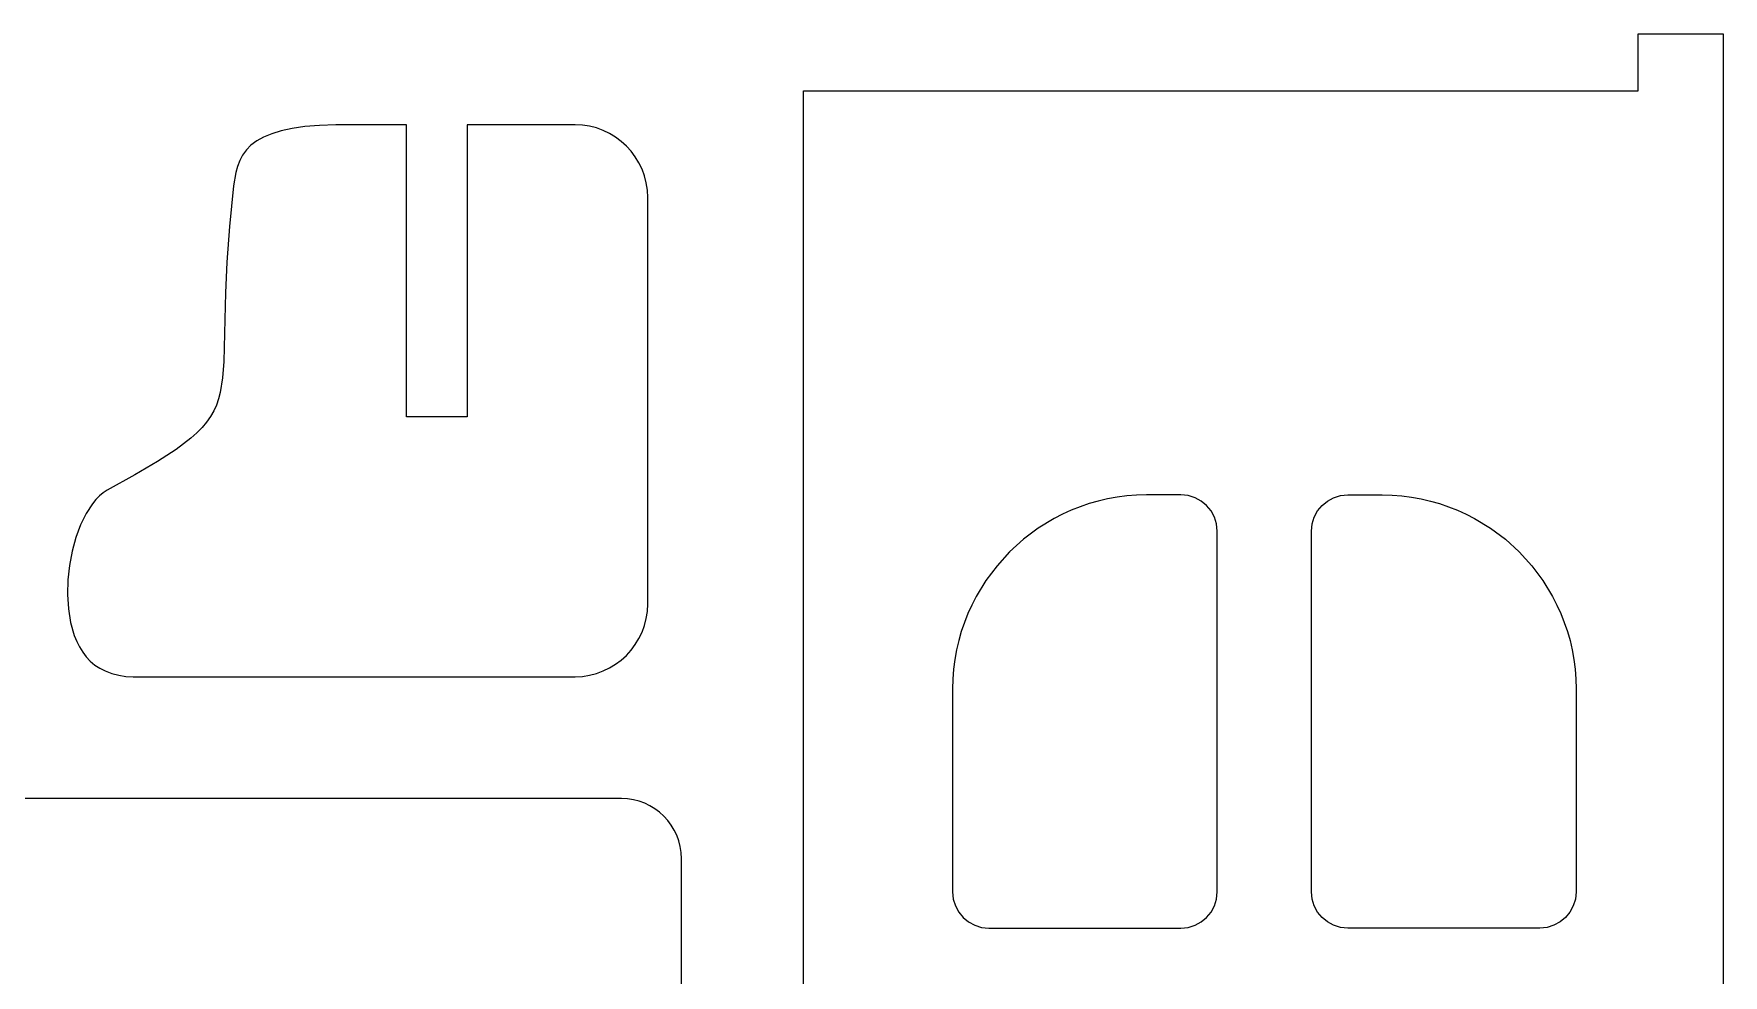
# Model space of a CAD drawing. Header units: millimetres. Extents: x -580 to 580, y -723 to 723.
# Drawn here: x -394.6 to -317.5, y 542.6 to 585.5 of the extents above; entities that cross this region are included whole.
import ezdxf

# ---------------------------------------------------------------- set-up
doc = ezdxf.new("R2010")
doc.units = ezdxf.units.MM
doc.header["$MEASUREMENT"] = 0
doc.layers.add('Camada 1', color=7, linetype='Continuous')

msp = doc.modelspace()

# ---------------------------------------------------------------- linework, layer by layer
at = {"layer": 'Camada 1', "color": 250, "lineweight": 9}
for points, knots in [([(-359.4867, 582.9137), (-359.4867, 582.9137), (-359.4867, 458.0425), (-359.4867, 458.0425), (-359.4867, 458.0425), (-359.4867, 458.0425), (-321.4095, 458.0425), (-321.4095, 458.0425), (-321.4095, 458.0425), (-321.4095, 458.0425), (-321.4095, 452.7734), (-321.4095, 452.7734), (-321.4095, 452.7734), (-321.4095, 452.7734), (-317.538, 452.7734), (-317.538, 452.7734), (-317.538, 452.7734), (-317.538, 452.7734), (-317.538, 585.5103), (-317.538, 585.5103), (-317.538, 585.5103), (-317.538, 585.5103), (-321.4095, 585.5103), (-321.4095, 585.5103), (-321.4095, 585.5103), (-321.4095, 585.5103), (-321.4095, 582.9137), (-321.4095, 582.9137), (-321.4095, 582.9137), (-321.4095, 582.9137), (-359.4867, 582.9137), (-359.4867, 582.9137), (-359.4867, 582.9137), (-359.4867, 582.9137), (-359.4867, 582.9137), (-359.4867, 582.9137)], [0, 0, 0, 0, 0.1, 0.1, 0.1, 0.1, 0.2, 0.2, 0.2, 0.2, 0.3, 0.3, 0.3, 0.3, 0.4, 0.4, 0.4, 0.4, 0.5, 0.5, 0.5, 0.5, 0.6, 0.6, 0.6, 0.6, 0.7, 0.7, 0.7, 0.7, 0.8, 0.8, 0.8, 0.8, 1, 1, 1, 1]), ([(-369.8997, 556.1965), (-369.8997, 556.1965), (-390.042, 556.1965), (-390.042, 556.1965), (-390.042, 556.1965), (-390.042, 556.1965), (-390.38, 556.214), (-390.38, 556.214), (-390.38, 556.214), (-390.38, 556.214), (-390.7085, 556.265), (-390.7085, 556.265), (-390.7085, 556.265), (-390.7085, 556.265), (-391.0259, 556.3472), (-391.0259, 556.3472), (-391.0259, 556.3472), (-391.0259, 556.3472), (-391.3307, 556.4586), (-391.3307, 556.4586), (-391.3307, 556.4586), (-391.3307, 556.4586), (-391.575, 556.5799), (-391.575, 556.5799), (-391.575, 556.5799), (-391.575, 556.5799), (-391.7987, 556.728), (-391.7987, 556.728), (-391.7987, 556.728), (-391.7987, 556.728), (-392.0024, 556.9011), (-392.0024, 556.9011), (-392.0024, 556.9011), (-392.0024, 556.9011), (-392.1863, 557.0974), (-392.1863, 557.0974), (-392.1863, 557.0974), (-392.1863, 557.0974), (-392.3511, 557.3153), (-392.3511, 557.3153), (-392.3511, 557.3153), (-392.3511, 557.3153), (-392.497, 557.5526), (-392.497, 557.5526), (-392.497, 557.5526), (-392.497, 557.5526), (-392.6247, 557.8079), (-392.6247, 557.8079), (-392.6247, 557.8079), (-392.6247, 557.8079), (-392.7345, 558.079), (-392.7345, 558.079), (-392.7345, 558.079), (-392.7345, 558.079), (-392.9027, 558.6623), (-392.9027, 558.6623), (-392.9027, 558.6623), (-392.9027, 558.6623), (-393.0051, 559.2879), (-393.0051, 559.2879), (-393.0051, 559.2879), (-393.0051, 559.2879), (-393.0455, 559.9413), (-393.0455, 559.9413), (-393.0455, 559.9413), (-393.0455, 559.9413), (-393.0278, 560.6083), (-393.0278, 560.6083), (-393.0278, 560.6083), (-393.0278, 560.6083), (-392.9557, 561.2744), (-392.9557, 561.2744), (-392.9557, 561.2744), (-392.9557, 561.2744), (-392.8327, 561.925), (-392.8327, 561.925), (-392.8327, 561.925), (-392.8327, 561.925), (-392.6627, 562.5458), (-392.6627, 562.5458), (-392.6627, 562.5458), (-392.6627, 562.5458), (-392.4495, 563.1223), (-392.4495, 563.1223), (-392.4495, 563.1223), (-392.4495, 563.1223), (-392.1967, 563.6401), (-392.1967, 563.6401), (-392.1967, 563.6401), (-392.1967, 563.6401), (-391.9081, 564.0847), (-391.9081, 564.0847), (-391.9081, 564.0847), (-391.9081, 564.0847), (-391.7515, 564.2751), (-391.7515, 564.2751), (-391.7515, 564.2751), (-391.7515, 564.2751), (-391.5874, 564.4417), (-391.5874, 564.4417), (-391.5874, 564.4417), (-391.5874, 564.4417), (-391.4161, 564.5829), (-391.4161, 564.5829), (-391.4161, 564.5829), (-391.4161, 564.5829), (-391.2383, 564.6966), (-391.2383, 564.6966), (-391.2383, 564.6966), (-391.2383, 564.6966), (-389.9792, 565.4002), (-389.9792, 565.4002), (-389.9792, 565.4002), (-389.9792, 565.4002), (-388.9371, 566.0146), (-388.9371, 566.0146), (-388.9371, 566.0146), (-388.9371, 566.0146), (-388.091, 566.5637), (-388.091, 566.5637), (-388.091, 566.5637), (-388.091, 566.5637), (-387.4202, 567.0711), (-387.4202, 567.0711), (-387.4202, 567.0711), (-387.4202, 567.0711), (-387.1441, 567.3168), (-387.1441, 567.3168), (-387.1441, 567.3168), (-387.1441, 567.3168), (-386.9039, 567.5609), (-386.9039, 567.5609), (-386.9039, 567.5609), (-386.9039, 567.5609), (-386.6972, 567.8065), (-386.6972, 567.8065), (-386.6972, 567.8065), (-386.6972, 567.8065), (-386.5213, 568.0567), (-386.5213, 568.0567), (-386.5213, 568.0567), (-386.5213, 568.0567), (-386.3737, 568.3143), (-386.3737, 568.3143), (-386.3737, 568.3143), (-386.3737, 568.3143), (-386.2515, 568.5823), (-386.2515, 568.5823), (-386.2515, 568.5823), (-386.2515, 568.5823), (-386.1525, 568.8637), (-386.1525, 568.8637), (-386.1525, 568.8637), (-386.1525, 568.8637), (-386.0739, 569.1616), (-386.0739, 569.1616), (-386.0739, 569.1616), (-386.0739, 569.1616), (-385.9675, 569.8181), (-385.9675, 569.8181), (-385.9675, 569.8181), (-385.9675, 569.8181), (-385.9116, 570.5761), (-385.9116, 570.5761), (-385.9116, 570.5761), (-385.9116, 570.5761), (-385.8678, 572.4908), (-385.8678, 572.4908), (-385.8678, 572.4908), (-385.8678, 572.4908), (-385.8384, 573.6952), (-385.8384, 573.6952), (-385.8384, 573.6952), (-385.8384, 573.6952), (-385.7762, 575.0958), (-385.7762, 575.0958), (-385.7762, 575.0958), (-385.7762, 575.0958), (-385.6604, 576.7169), (-385.6604, 576.7169), (-385.6604, 576.7169), (-385.6604, 576.7169), (-385.4703, 578.582), (-385.4703, 578.582), (-385.4703, 578.582), (-385.4703, 578.582), (-385.3713, 579.1831), (-385.3713, 579.1831), (-385.3713, 579.1831), (-385.3713, 579.1831), (-385.2944, 579.464), (-385.2944, 579.464), (-385.2944, 579.464), (-385.2944, 579.464), (-385.1918, 579.7303), (-385.1918, 579.7303), (-385.1918, 579.7303), (-385.1918, 579.7303), (-385.058, 579.9807), (-385.058, 579.9807), (-385.058, 579.9807), (-385.058, 579.9807), (-384.8878, 580.2143), (-384.8878, 580.2143), (-384.8878, 580.2143), (-384.8878, 580.2143), (-384.6754, 580.4298), (-384.6754, 580.4298), (-384.6754, 580.4298), (-384.6754, 580.4298), (-384.4156, 580.6262), (-384.4156, 580.6262), (-384.4156, 580.6262), (-384.4156, 580.6262), (-384.1029, 580.802), (-384.1029, 580.802), (-384.1029, 580.802), (-384.1029, 580.802), (-383.7316, 580.9563), (-383.7316, 580.9563), (-383.7316, 580.9563), (-383.7316, 580.9563), (-383.2965, 581.088), (-383.2965, 581.088), (-383.2965, 581.088), (-383.2965, 581.088), (-382.792, 581.1958), (-382.792, 581.1958), (-382.792, 581.1958), (-382.792, 581.1958), (-382.2127, 581.2787), (-382.2127, 581.2787), (-382.2127, 581.2787), (-382.2127, 581.2787), (-381.5531, 581.3354), (-381.5531, 581.3354), (-381.5531, 581.3354), (-381.5531, 581.3354), (-380.8078, 581.3647), (-380.8078, 581.3647), (-380.8078, 581.3647), (-380.8078, 581.3647), (-379.9711, 581.3656), (-379.9711, 581.3656), (-379.9711, 581.3656), (-379.9711, 581.3656), (-377.5808, 581.3557), (-377.5808, 581.3557), (-377.5808, 581.3557), (-377.5808, 581.3557), (-377.5808, 568.0516), (-377.5808, 568.0516), (-377.5808, 568.0516), (-377.5808, 568.0516), (-374.8154, 568.0516), (-374.8154, 568.0516), (-374.8154, 568.0516), (-374.8154, 568.0516), (-374.8154, 581.3656), (-374.8154, 581.3656), (-374.8154, 581.3656), (-374.8154, 581.3656), (-369.8997, 581.3656), (-369.8997, 581.3656), (-369.8997, 581.3656), (-369.8997, 581.3656), (-369.5615, 581.3484), (-369.5615, 581.3484), (-369.5615, 581.3484), (-369.5615, 581.3484), (-369.2327, 581.2979), (-369.2327, 581.2979), (-369.2327, 581.2979), (-369.2327, 581.2979), (-368.9153, 581.2158), (-368.9153, 581.2158), (-368.9153, 581.2158), (-368.9153, 581.2158), (-368.6111, 581.104), (-368.6111, 581.104), (-368.6111, 581.104), (-368.6111, 581.104), (-368.3209, 580.964), (-368.3209, 580.964), (-368.3209, 580.964), (-368.3209, 580.964), (-368.0471, 580.7972), (-368.0471, 580.7972), (-368.0471, 580.7972), (-368.0471, 580.7972), (-367.7915, 580.6056), (-367.7915, 580.6056), (-367.7915, 580.6056), (-367.7915, 580.6056), (-367.5558, 580.3911), (-367.5558, 580.3911), (-367.5558, 580.3911), (-367.5558, 580.3911), (-367.3414, 580.1553), (-367.3414, 580.1553), (-367.3414, 580.1553), (-367.3414, 580.1553), (-367.1501, 579.8996), (-367.1501, 579.8996), (-367.1501, 579.8996), (-367.1501, 579.8996), (-366.9835, 579.6258), (-366.9835, 579.6258), (-366.9835, 579.6258), (-366.9835, 579.6258), (-366.8435, 579.3358), (-366.8435, 579.3358), (-366.8435, 579.3358), (-366.8435, 579.3358), (-366.7316, 579.0314), (-366.7316, 579.0314), (-366.7316, 579.0314), (-366.7316, 579.0314), (-366.6493, 578.7139), (-366.6493, 578.7139), (-366.6493, 578.7139), (-366.6493, 578.7139), (-366.5986, 578.3853), (-366.5986, 578.3853), (-366.5986, 578.3853), (-366.5986, 578.3853), (-366.5813, 578.0472), (-366.5813, 578.0472), (-366.5813, 578.0472), (-366.5813, 578.0472), (-366.5813, 559.5149), (-366.5813, 559.5149), (-366.5813, 559.5149), (-366.5813, 559.5149), (-366.5985, 559.1769), (-366.5985, 559.1769), (-366.5985, 559.1769), (-366.5985, 559.1769), (-366.6491, 558.8482), (-366.6491, 558.8482), (-366.6491, 558.8482), (-366.6491, 558.8482), (-366.7311, 558.5307), (-366.7311, 558.5307), (-366.7311, 558.5307), (-366.7311, 558.5307), (-366.8429, 558.2263), (-366.8429, 558.2263), (-366.8429, 558.2263), (-366.8429, 558.2263), (-366.9829, 557.9365), (-366.9829, 557.9365), (-366.9829, 557.9365), (-366.9829, 557.9365), (-367.1496, 557.663), (-367.1496, 557.663), (-367.1496, 557.663), (-367.1496, 557.663), (-367.3411, 557.4075), (-367.3411, 557.4075), (-367.3411, 557.4075), (-367.3411, 557.4075), (-367.5558, 557.1715), (-367.5558, 557.1715), (-367.5558, 557.1715), (-367.5558, 557.1715), (-367.7919, 556.9569), (-367.7919, 556.9569), (-367.7919, 556.9569), (-367.7919, 556.9569), (-368.0478, 556.7653), (-368.0478, 556.7653), (-368.0478, 556.7653), (-368.0478, 556.7653), (-368.3215, 556.5987), (-368.3215, 556.5987), (-368.3215, 556.5987), (-368.3215, 556.5987), (-368.6111, 556.4586), (-368.6111, 556.4586), (-368.6111, 556.4586), (-368.6111, 556.4586), (-368.9155, 556.3467), (-368.9155, 556.3467), (-368.9155, 556.3467), (-368.9155, 556.3467), (-369.233, 556.2645), (-369.233, 556.2645), (-369.233, 556.2645), (-369.233, 556.2645), (-369.5616, 556.2138), (-369.5616, 556.2138), (-369.5616, 556.2138), (-369.5616, 556.2138), (-369.8997, 556.1965), (-369.8997, 556.1965), (-369.8997, 556.1965), (-369.8997, 556.1965), (-369.8997, 556.1965), (-369.8997, 556.1965)], [0, 0, 0, 0, 0.009901, 0.009901, 0.009901, 0.009901, 0.019802, 0.019802, 0.019802, 0.019802, 0.029703, 0.029703, 0.029703, 0.029703, 0.039604, 0.039604, 0.039604, 0.039604, 0.049505, 0.049505, 0.049505, 0.049505, 0.0594059, 0.0594059, 0.0594059, 0.0594059, 0.0693069, 0.0693069, 0.0693069, 0.0693069, 0.0792079, 0.0792079, 0.0792079, 0.0792079, 0.0891089, 0.0891089, 0.0891089, 0.0891089, 0.0990099, 0.0990099, 0.0990099, 0.0990099, 0.1089109, 0.1089109, 0.1089109, 0.1089109, 0.1188119, 0.1188119, 0.1188119, 0.1188119, 0.1287129, 0.1287129, 0.1287129, 0.1287129, 0.1386139, 0.1386139, 0.1386139, 0.1386139, 0.1485149, 0.1485149, 0.1485149, 0.1485149, 0.1584158, 0.1584158, 0.1584158, 0.1584158, 0.1683168, 0.1683168, 0.1683168, 0.1683168, 0.1782178, 0.1782178, 0.1782178, 0.1782178, 0.1881188, 0.1881188, 0.1881188, 0.1881188, 0.1980198, 0.1980198, 0.1980198, 0.1980198, 0.2079208, 0.2079208, 0.2079208, 0.2079208, 0.2178218, 0.2178218, 0.2178218, 0.2178218, 0.2277228, 0.2277228, 0.2277228, 0.2277228, 0.2376238, 0.2376238, 0.2376238, 0.2376238, 0.2475248, 0.2475248, 0.2475248, 0.2475248, 0.2574257, 0.2574257, 0.2574257, 0.2574257, 0.2673267, 0.2673267, 0.2673267, 0.2673267, 0.2772277, 0.2772277, 0.2772277, 0.2772277, 0.2871287, 0.2871287, 0.2871287, 0.2871287, 0.2970297, 0.2970297, 0.2970297, 0.2970297, 0.3069307, 0.3069307, 0.3069307, 0.3069307, 0.3168317, 0.3168317, 0.3168317, 0.3168317, 0.3267327, 0.3267327, 0.3267327, 0.3267327, 0.3366337, 0.3366337, 0.3366337, 0.3366337, 0.3465347, 0.3465347, 0.3465347, 0.3465347, 0.3564356, 0.3564356, 0.3564356, 0.3564356, 0.3663366, 0.3663366, 0.3663366, 0.3663366, 0.3762376, 0.3762376, 0.3762376, 0.3762376, 0.3861386, 0.3861386, 0.3861386, 0.3861386, 0.3960396, 0.3960396, 0.3960396, 0.3960396, 0.4059406, 0.4059406, 0.4059406, 0.4059406, 0.4158416, 0.4158416, 0.4158416, 0.4158416, 0.4257426, 0.4257426, 0.4257426, 0.4257426, 0.4356436, 0.4356436, 0.4356436, 0.4356436, 0.4455446, 0.4455446, 0.4455446, 0.4455446, 0.4554455, 0.4554455, 0.4554455, 0.4554455, 0.4653465, 0.4653465, 0.4653465, 0.4653465, 0.4752475, 0.4752475, 0.4752475, 0.4752475, 0.4851485, 0.4851485, 0.4851485, 0.4851485, 0.4950495, 0.4950495, 0.4950495, 0.4950495, 0.5049505, 0.5049505, 0.5049505, 0.5049505, 0.5148515, 0.5148515, 0.5148515, 0.5148515, 0.5247525, 0.5247525, 0.5247525, 0.5247525, 0.5346535, 0.5346535, 0.5346535, 0.5346535, 0.5445545, 0.5445545, 0.5445545, 0.5445545, 0.5544554, 0.5544554, 0.5544554, 0.5544554, 0.5643564, 0.5643564, 0.5643564, 0.5643564, 0.5742574, 0.5742574, 0.5742574, 0.5742574, 0.5841584, 0.5841584, 0.5841584, 0.5841584, 0.5940594, 0.5940594, 0.5940594, 0.5940594, 0.6039604, 0.6039604, 0.6039604, 0.6039604, 0.6138614, 0.6138614, 0.6138614, 0.6138614, 0.6237624, 0.6237624, 0.6237624, 0.6237624, 0.6336634, 0.6336634, 0.6336634, 0.6336634, 0.6435644, 0.6435644, 0.6435644, 0.6435644, 0.6534653, 0.6534653, 0.6534653, 0.6534653, 0.6633663, 0.6633663, 0.6633663, 0.6633663, 0.6732673, 0.6732673, 0.6732673, 0.6732673, 0.6831683, 0.6831683, 0.6831683, 0.6831683, 0.6930693, 0.6930693, 0.6930693, 0.6930693, 0.7029703, 0.7029703, 0.7029703, 0.7029703, 0.7128713, 0.7128713, 0.7128713, 0.7128713, 0.7227723, 0.7227723, 0.7227723, 0.7227723, 0.7326733, 0.7326733, 0.7326733, 0.7326733, 0.7425743, 0.7425743, 0.7425743, 0.7425743, 0.7524752, 0.7524752, 0.7524752, 0.7524752, 0.7623762, 0.7623762, 0.7623762, 0.7623762, 0.7722772, 0.7722772, 0.7722772, 0.7722772, 0.7821782, 0.7821782, 0.7821782, 0.7821782, 0.7920792, 0.7920792, 0.7920792, 0.7920792, 0.8019802, 0.8019802, 0.8019802, 0.8019802, 0.8118812, 0.8118812, 0.8118812, 0.8118812, 0.8217822, 0.8217822, 0.8217822, 0.8217822, 0.8316832, 0.8316832, 0.8316832, 0.8316832, 0.8415842, 0.8415842, 0.8415842, 0.8415842, 0.8514851, 0.8514851, 0.8514851, 0.8514851, 0.8613861, 0.8613861, 0.8613861, 0.8613861, 0.8712871, 0.8712871, 0.8712871, 0.8712871, 0.8811881, 0.8811881, 0.8811881, 0.8811881, 0.8910891, 0.8910891, 0.8910891, 0.8910891, 0.9009901, 0.9009901, 0.9009901, 0.9009901, 0.9108911, 0.9108911, 0.9108911, 0.9108911, 0.9207921, 0.9207921, 0.9207921, 0.9207921, 0.9306931, 0.9306931, 0.9306931, 0.9306931, 0.9405941, 0.9405941, 0.9405941, 0.9405941, 0.950495, 0.950495, 0.950495, 0.950495, 0.960396, 0.960396, 0.960396, 0.960396, 0.970297, 0.970297, 0.970297, 0.970297, 0.980198, 0.980198, 0.980198, 0.980198, 1, 1, 1, 1]), ([(-365.0435, 547.9017), (-365.0435, 547.9017), (-365.0435, 460.7588), (-365.0435, 460.7588), (-365.0435, 460.7588), (-365.0435, 460.7588), (-365.0577, 460.4794), (-365.0577, 460.4794), (-365.0577, 460.4794), (-365.0577, 460.4794), (-365.0995, 460.2078), (-365.0995, 460.2078), (-365.0995, 460.2078), (-365.0995, 460.2078), (-365.1674, 459.9455), (-365.1674, 459.9455), (-365.1674, 459.9455), (-365.1674, 459.9455), (-365.2599, 459.6937), (-365.2599, 459.6937), (-365.2599, 459.6937), (-365.2599, 459.6937), (-365.3759, 459.454), (-365.3759, 459.454), (-365.3759, 459.454), (-365.3759, 459.454), (-365.5136, 459.2278), (-365.5136, 459.2278), (-365.5136, 459.2278), (-365.5136, 459.2278), (-365.672, 459.0165), (-365.672, 459.0165), (-365.672, 459.0165), (-365.672, 459.0165), (-365.8493, 458.8214), (-365.8493, 458.8214), (-365.8493, 458.8214), (-365.8493, 458.8214), (-366.0444, 458.6441), (-366.0444, 458.6441), (-366.0444, 458.6441), (-366.0444, 458.6441), (-366.2557, 458.4858), (-366.2557, 458.4858), (-366.2557, 458.4858), (-366.2557, 458.4858), (-366.4819, 458.348), (-366.4819, 458.348), (-366.4819, 458.348), (-366.4819, 458.348), (-366.7216, 458.232), (-366.7216, 458.232), (-366.7216, 458.232), (-366.7216, 458.232), (-366.9733, 458.1395), (-366.9733, 458.1395), (-366.9733, 458.1395), (-366.9733, 458.1395), (-367.2357, 458.0716), (-367.2357, 458.0716), (-367.2357, 458.0716), (-367.2357, 458.0716), (-367.5072, 458.0299), (-367.5072, 458.0299), (-367.5072, 458.0299), (-367.5072, 458.0299), (-367.7867, 458.0156), (-367.7867, 458.0156), (-367.7867, 458.0156), (-367.7867, 458.0156), (-467.0745, 458.0156), (-467.0745, 458.0156), (-467.0745, 458.0156), (-467.0745, 458.0156), (-467.354, 458.0299), (-467.354, 458.0299), (-467.354, 458.0299), (-467.354, 458.0299), (-467.6255, 458.0716), (-467.6255, 458.0716), (-467.6255, 458.0716), (-467.6255, 458.0716), (-467.8879, 458.1395), (-467.8879, 458.1395), (-467.8879, 458.1395), (-467.8879, 458.1395), (-468.1396, 458.232), (-468.1396, 458.232), (-468.1396, 458.232), (-468.1396, 458.232), (-468.3792, 458.348), (-468.3792, 458.348), (-468.3792, 458.348), (-468.3792, 458.348), (-468.6055, 458.4858), (-468.6055, 458.4858), (-468.6055, 458.4858), (-468.6055, 458.4858), (-468.8168, 458.6441), (-468.8168, 458.6441), (-468.8168, 458.6441), (-468.8168, 458.6441), (-469.0119, 458.8214), (-469.0119, 458.8214), (-469.0119, 458.8214), (-469.0119, 458.8214), (-469.1892, 459.0165), (-469.1892, 459.0165), (-469.1892, 459.0165), (-469.1892, 459.0165), (-469.3475, 459.2278), (-469.3475, 459.2278), (-469.3475, 459.2278), (-469.3475, 459.2278), (-469.4853, 459.454), (-469.4853, 459.454), (-469.4853, 459.454), (-469.4853, 459.454), (-469.6013, 459.6937), (-469.6013, 459.6937), (-469.6013, 459.6937), (-469.6013, 459.6937), (-469.6938, 459.9455), (-469.6938, 459.9455), (-469.6938, 459.9455), (-469.6938, 459.9455), (-469.7618, 460.2078), (-469.7618, 460.2078), (-469.7618, 460.2078), (-469.7618, 460.2078), (-469.8035, 460.4794), (-469.8035, 460.4794), (-469.8035, 460.4794), (-469.8035, 460.4794), (-469.8177, 460.7588), (-469.8177, 460.7588), (-469.8177, 460.7588), (-469.8177, 460.7588), (-469.8177, 547.9017), (-469.8177, 547.9017), (-469.8177, 547.9017), (-469.8177, 547.9017), (-469.8035, 548.1812), (-469.8035, 548.1812), (-469.8035, 548.1812), (-469.8035, 548.1812), (-469.7618, 548.4528), (-469.7618, 548.4528), (-469.7618, 548.4528), (-469.7618, 548.4528), (-469.6938, 548.7152), (-469.6938, 548.7152), (-469.6938, 548.7152), (-469.6938, 548.7152), (-469.6013, 548.9668), (-469.6013, 548.9668), (-469.6013, 548.9668), (-469.6013, 548.9668), (-469.4853, 549.2065), (-469.4853, 549.2065), (-469.4853, 549.2065), (-469.4853, 549.2065), (-469.3475, 549.4327), (-469.3475, 549.4327), (-469.3475, 549.4327), (-469.3475, 549.4327), (-469.1892, 549.6441), (-469.1892, 549.6441), (-469.1892, 549.6441), (-469.1892, 549.6441), (-469.0119, 549.8391), (-469.0119, 549.8391), (-469.0119, 549.8391), (-469.0119, 549.8391), (-468.8168, 550.0165), (-468.8168, 550.0165), (-468.8168, 550.0165), (-468.8168, 550.0165), (-468.6055, 550.1748), (-468.6055, 550.1748), (-468.6055, 550.1748), (-468.6055, 550.1748), (-468.3792, 550.3126), (-468.3792, 550.3126), (-468.3792, 550.3126), (-468.3792, 550.3126), (-468.1396, 550.4285), (-468.1396, 550.4285), (-468.1396, 550.4285), (-468.1396, 550.4285), (-467.8879, 550.5211), (-467.8879, 550.5211), (-467.8879, 550.5211), (-467.8879, 550.5211), (-467.6255, 550.589), (-467.6255, 550.589), (-467.6255, 550.589), (-467.6255, 550.589), (-467.354, 550.6308), (-467.354, 550.6308), (-467.354, 550.6308), (-467.354, 550.6308), (-467.0745, 550.6449), (-467.0745, 550.6449), (-467.0745, 550.6449), (-467.0745, 550.6449), (-367.7867, 550.6449), (-367.7867, 550.6449), (-367.7867, 550.6449), (-367.7867, 550.6449), (-367.5072, 550.6308), (-367.5072, 550.6308), (-367.5072, 550.6308), (-367.5072, 550.6308), (-367.2357, 550.589), (-367.2357, 550.589), (-367.2357, 550.589), (-367.2357, 550.589), (-366.9733, 550.5211), (-366.9733, 550.5211), (-366.9733, 550.5211), (-366.9733, 550.5211), (-366.7216, 550.4285), (-366.7216, 550.4285), (-366.7216, 550.4285), (-366.7216, 550.4285), (-366.4819, 550.3126), (-366.4819, 550.3126), (-366.4819, 550.3126), (-366.4819, 550.3126), (-366.2557, 550.1748), (-366.2557, 550.1748), (-366.2557, 550.1748), (-366.2557, 550.1748), (-366.0444, 550.0165), (-366.0444, 550.0165), (-366.0444, 550.0165), (-366.0444, 550.0165), (-365.8493, 549.8391), (-365.8493, 549.8391), (-365.8493, 549.8391), (-365.8493, 549.8391), (-365.672, 549.6441), (-365.672, 549.6441), (-365.672, 549.6441), (-365.672, 549.6441), (-365.5136, 549.4327), (-365.5136, 549.4327), (-365.5136, 549.4327), (-365.5136, 549.4327), (-365.3759, 549.2065), (-365.3759, 549.2065), (-365.3759, 549.2065), (-365.3759, 549.2065), (-365.2599, 548.9668), (-365.2599, 548.9668), (-365.2599, 548.9668), (-365.2599, 548.9668), (-365.1674, 548.7152), (-365.1674, 548.7152), (-365.1674, 548.7152), (-365.1674, 548.7152), (-365.0995, 548.4528), (-365.0995, 548.4528), (-365.0995, 548.4528), (-365.0995, 548.4528), (-365.0577, 548.1812), (-365.0577, 548.1812), (-365.0577, 548.1812), (-365.0577, 548.1812), (-365.0435, 547.9017), (-365.0435, 547.9017), (-365.0435, 547.9017), (-365.0435, 547.9017), (-365.0435, 547.9017), (-365.0435, 547.9017)], [0, 0, 0, 0, 0.0142857, 0.0142857, 0.0142857, 0.0142857, 0.0285714, 0.0285714, 0.0285714, 0.0285714, 0.0428571, 0.0428571, 0.0428571, 0.0428571, 0.0571429, 0.0571429, 0.0571429, 0.0571429, 0.0714286, 0.0714286, 0.0714286, 0.0714286, 0.0857143, 0.0857143, 0.0857143, 0.0857143, 0.1, 0.1, 0.1, 0.1, 0.1142857, 0.1142857, 0.1142857, 0.1142857, 0.1285714, 0.1285714, 0.1285714, 0.1285714, 0.1428571, 0.1428571, 0.1428571, 0.1428571, 0.1571429, 0.1571429, 0.1571429, 0.1571429, 0.1714286, 0.1714286, 0.1714286, 0.1714286, 0.1857143, 0.1857143, 0.1857143, 0.1857143, 0.2, 0.2, 0.2, 0.2, 0.2142857, 0.2142857, 0.2142857, 0.2142857, 0.2285714, 0.2285714, 0.2285714, 0.2285714, 0.2428571, 0.2428571, 0.2428571, 0.2428571, 0.2571429, 0.2571429, 0.2571429, 0.2571429, 0.2714286, 0.2714286, 0.2714286, 0.2714286, 0.2857143, 0.2857143, 0.2857143, 0.2857143, 0.3, 0.3, 0.3, 0.3, 0.3142857, 0.3142857, 0.3142857, 0.3142857, 0.3285714, 0.3285714, 0.3285714, 0.3285714, 0.3428571, 0.3428571, 0.3428571, 0.3428571, 0.3571429, 0.3571429, 0.3571429, 0.3571429, 0.3714286, 0.3714286, 0.3714286, 0.3714286, 0.3857143, 0.3857143, 0.3857143, 0.3857143, 0.4, 0.4, 0.4, 0.4, 0.4142857, 0.4142857, 0.4142857, 0.4142857, 0.4285714, 0.4285714, 0.4285714, 0.4285714, 0.4428571, 0.4428571, 0.4428571, 0.4428571, 0.4571429, 0.4571429, 0.4571429, 0.4571429, 0.4714286, 0.4714286, 0.4714286, 0.4714286, 0.4857143, 0.4857143, 0.4857143, 0.4857143, 0.5, 0.5, 0.5, 0.5, 0.5142857, 0.5142857, 0.5142857, 0.5142857, 0.5285714, 0.5285714, 0.5285714, 0.5285714, 0.5428571, 0.5428571, 0.5428571, 0.5428571, 0.5571429, 0.5571429, 0.5571429, 0.5571429, 0.5714286, 0.5714286, 0.5714286, 0.5714286, 0.5857143, 0.5857143, 0.5857143, 0.5857143, 0.6, 0.6, 0.6, 0.6, 0.6142857, 0.6142857, 0.6142857, 0.6142857, 0.6285714, 0.6285714, 0.6285714, 0.6285714, 0.6428571, 0.6428571, 0.6428571, 0.6428571, 0.6571429, 0.6571429, 0.6571429, 0.6571429, 0.6714286, 0.6714286, 0.6714286, 0.6714286, 0.6857143, 0.6857143, 0.6857143, 0.6857143, 0.7, 0.7, 0.7, 0.7, 0.7142857, 0.7142857, 0.7142857, 0.7142857, 0.7285714, 0.7285714, 0.7285714, 0.7285714, 0.7428571, 0.7428571, 0.7428571, 0.7428571, 0.7571429, 0.7571429, 0.7571429, 0.7571429, 0.7714286, 0.7714286, 0.7714286, 0.7714286, 0.7857143, 0.7857143, 0.7857143, 0.7857143, 0.8, 0.8, 0.8, 0.8, 0.8142857, 0.8142857, 0.8142857, 0.8142857, 0.8285714, 0.8285714, 0.8285714, 0.8285714, 0.8428571, 0.8428571, 0.8428571, 0.8428571, 0.8571429, 0.8571429, 0.8571429, 0.8571429, 0.8714286, 0.8714286, 0.8714286, 0.8714286, 0.8857143, 0.8857143, 0.8857143, 0.8857143, 0.9, 0.9, 0.9, 0.9, 0.9142857, 0.9142857, 0.9142857, 0.9142857, 0.9285714, 0.9285714, 0.9285714, 0.9285714, 0.9428571, 0.9428571, 0.9428571, 0.9428571, 0.9571429, 0.9571429, 0.9571429, 0.9571429, 0.9714286, 0.9714286, 0.9714286, 0.9714286, 1, 1, 1, 1])]:
    msp.add_open_spline(points, degree=3, knots=knots, dxfattribs=at)
at = {"layer": 'Camada 1', "color": 240, "lineweight": 9}
for points in [[(-340.6099, 562.8295), (-340.6099, 562.8295), (-340.6099, 546.3928), (-340.6099, 546.3928), (-340.6099, 546.3928), (-340.6099, 546.3928), (-340.6437, 546.0594), (-340.6437, 546.0594), (-340.6437, 546.0594), (-340.6437, 546.0594), (-340.7408, 545.7485), (-340.7408, 545.7485), (-340.7408, 545.7485), (-340.7408, 545.7485), (-340.8942, 545.4667), (-340.8942, 545.4667), (-340.8942, 545.4667), (-340.8942, 545.4667), (-341.0972, 545.221), (-341.0972, 545.221), (-341.0972, 545.221), (-341.0972, 545.221), (-341.3431, 545.0179), (-341.3431, 545.0179), (-341.3431, 545.0179), (-341.3431, 545.0179), (-341.6248, 544.8644), (-341.6248, 544.8644), (-341.6248, 544.8644), (-341.6248, 544.8644), (-341.9358, 544.7674), (-341.9358, 544.7674), (-341.9358, 544.7674), (-341.9358, 544.7674), (-342.2691, 544.7335), (-342.2691, 544.7335), (-342.2691, 544.7335), (-342.2691, 544.7335), (-351.0231, 544.7335), (-351.0231, 544.7335), (-351.0231, 544.7335), (-351.0231, 544.7335), (-351.3564, 544.7674), (-351.3564, 544.7674), (-351.3564, 544.7674), (-351.3564, 544.7674), (-351.6673, 544.8644), (-351.6673, 544.8644), (-351.6673, 544.8644), (-351.6673, 544.8644), (-351.9491, 545.0179), (-351.9491, 545.0179), (-351.9491, 545.0179), (-351.9491, 545.0179), (-352.1948, 545.221), (-352.1948, 545.221), (-352.1948, 545.221), (-352.1948, 545.221), (-352.3979, 545.4667), (-352.3979, 545.4667), (-352.3979, 545.4667), (-352.3979, 545.4667), (-352.5514, 545.7485), (-352.5514, 545.7485), (-352.5514, 545.7485), (-352.5514, 545.7485), (-352.6484, 546.0594), (-352.6484, 546.0594), (-352.6484, 546.0594), (-352.6484, 546.0594), (-352.6823, 546.3928), (-352.6823, 546.3928), (-352.6823, 546.3928), (-352.6823, 546.3928), (-352.6823, 555.6395), (-352.6823, 555.6395), (-352.6823, 555.6395), (-352.6823, 555.6395), (-352.6707, 556.0932), (-352.6707, 556.0932), (-352.6707, 556.0932), (-352.6707, 556.0932), (-352.6364, 556.541), (-352.6364, 556.541), (-352.6364, 556.541), (-352.6364, 556.541), (-352.5798, 556.9825), (-352.5798, 556.9825), (-352.5798, 556.9825), (-352.5798, 556.9825), (-352.5016, 557.4171), (-352.5016, 557.4171), (-352.5016, 557.4171), (-352.5016, 557.4171), (-352.4024, 557.8444), (-352.4024, 557.8444), (-352.4024, 557.8444), (-352.4024, 557.8444), (-352.2827, 558.2635), (-352.2827, 558.2635), (-352.2827, 558.2635), (-352.2827, 558.2635), (-352.143, 558.6741), (-352.143, 558.6741), (-352.143, 558.6741), (-352.143, 558.6741), (-351.984, 559.0755), (-351.984, 559.0755), (-351.984, 559.0755), (-351.984, 559.0755), (-351.8062, 559.4672), (-351.8062, 559.4672), (-351.8062, 559.4672), (-351.8062, 559.4672), (-351.6102, 559.8486), (-351.6102, 559.8486), (-351.6102, 559.8486), (-351.6102, 559.8486), (-351.1657, 560.5783), (-351.1657, 560.5783), (-351.1657, 560.5783), (-351.1657, 560.5783), (-350.655, 561.26), (-350.655, 561.26), (-350.655, 561.26), (-350.655, 561.26), (-350.0829, 561.8892), (-350.0829, 561.8892), (-350.0829, 561.8892), (-350.0829, 561.8892), (-349.4536, 562.4615), (-349.4536, 562.4615), (-349.4536, 562.4615), (-349.4536, 562.4615), (-348.7719, 562.9721), (-348.7719, 562.9721), (-348.7719, 562.9721), (-348.7719, 562.9721), (-348.0422, 563.4165), (-348.0422, 563.4165), (-348.0422, 563.4165), (-348.0422, 563.4165), (-347.6608, 563.6126), (-347.6608, 563.6126), (-347.6608, 563.6126), (-347.6608, 563.6126), (-347.2691, 563.7904), (-347.2691, 563.7904), (-347.2691, 563.7904), (-347.2691, 563.7904), (-346.8677, 563.9494), (-346.8677, 563.9494), (-346.8677, 563.9494), (-346.8677, 563.9494), (-346.4571, 564.0891), (-346.4571, 564.0891), (-346.4571, 564.0891), (-346.4571, 564.0891), (-346.038, 564.2088), (-346.038, 564.2088), (-346.038, 564.2088), (-346.038, 564.2088), (-345.6107, 564.3081), (-345.6107, 564.3081), (-345.6107, 564.3081), (-345.6107, 564.3081), (-345.1761, 564.3863), (-345.1761, 564.3863), (-345.1761, 564.3863), (-345.1761, 564.3863), (-344.7346, 564.4428), (-344.7346, 564.4428), (-344.7346, 564.4428), (-344.7346, 564.4428), (-344.2868, 564.4771), (-344.2868, 564.4771), (-344.2868, 564.4771), (-344.2868, 564.4771), (-343.8332, 564.4887), (-343.8332, 564.4887), (-343.8332, 564.4887), (-343.8332, 564.4887), (-342.2691, 564.4887), (-342.2691, 564.4887), (-342.2691, 564.4887), (-342.2691, 564.4887), (-341.9358, 564.4548), (-341.9358, 564.4548), (-341.9358, 564.4548), (-341.9358, 564.4548), (-341.6248, 564.3578), (-341.6248, 564.3578), (-341.6248, 564.3578), (-341.6248, 564.3578), (-341.3431, 564.2043), (-341.3431, 564.2043), (-341.3431, 564.2043), (-341.3431, 564.2043), (-341.0972, 564.0013), (-341.0972, 564.0013), (-341.0972, 564.0013), (-341.0972, 564.0013), (-340.8942, 563.7555), (-340.8942, 563.7555), (-340.8942, 563.7555), (-340.8942, 563.7555), (-340.7408, 563.4737), (-340.7408, 563.4737), (-340.7408, 563.4737), (-340.7408, 563.4737), (-340.6437, 563.1628), (-340.6437, 563.1628), (-340.6437, 563.1628), (-340.6437, 563.1628), (-340.6099, 562.8295), (-340.6099, 562.8295), (-340.6099, 562.8295), (-340.6099, 562.8295), (-340.6099, 562.8295), (-340.6099, 562.8295)], [(-336.3175, 562.8295), (-336.3175, 562.8295), (-336.3175, 546.3928), (-336.3175, 546.3928), (-336.3175, 546.3928), (-336.3175, 546.3928), (-336.2836, 546.0594), (-336.2836, 546.0594), (-336.2836, 546.0594), (-336.2836, 546.0594), (-336.1866, 545.7485), (-336.1866, 545.7485), (-336.1866, 545.7485), (-336.1866, 545.7485), (-336.0331, 545.4667), (-336.0331, 545.4667), (-336.0331, 545.4667), (-336.0331, 545.4667), (-335.83, 545.221), (-335.83, 545.221), (-335.83, 545.221), (-335.83, 545.221), (-335.5843, 545.0179), (-335.5843, 545.0179), (-335.5843, 545.0179), (-335.5843, 545.0179), (-335.3025, 544.8644), (-335.3025, 544.8644), (-335.3025, 544.8644), (-335.3025, 544.8644), (-334.9916, 544.7674), (-334.9916, 544.7674), (-334.9916, 544.7674), (-334.9916, 544.7674), (-334.6582, 544.7335), (-334.6582, 544.7335), (-334.6582, 544.7335), (-334.6582, 544.7335), (-325.9043, 544.7335), (-325.9043, 544.7335), (-325.9043, 544.7335), (-325.9043, 544.7335), (-325.571, 544.7674), (-325.571, 544.7674), (-325.571, 544.7674), (-325.571, 544.7674), (-325.26, 544.8644), (-325.26, 544.8644), (-325.26, 544.8644), (-325.26, 544.8644), (-324.9783, 545.0179), (-324.9783, 545.0179), (-324.9783, 545.0179), (-324.9783, 545.0179), (-324.7324, 545.221), (-324.7324, 545.221), (-324.7324, 545.221), (-324.7324, 545.221), (-324.5294, 545.4667), (-324.5294, 545.4667), (-324.5294, 545.4667), (-324.5294, 545.4667), (-324.376, 545.7485), (-324.376, 545.7485), (-324.376, 545.7485), (-324.376, 545.7485), (-324.2789, 546.0594), (-324.2789, 546.0594), (-324.2789, 546.0594), (-324.2789, 546.0594), (-324.2451, 546.3928), (-324.2451, 546.3928), (-324.2451, 546.3928), (-324.2451, 546.3928), (-324.2451, 555.6395), (-324.2451, 555.6395), (-324.2451, 555.6395), (-324.2451, 555.6395), (-324.2566, 556.0932), (-324.2566, 556.0932), (-324.2566, 556.0932), (-324.2566, 556.0932), (-324.291, 556.541), (-324.291, 556.541), (-324.291, 556.541), (-324.291, 556.541), (-324.3475, 556.9825), (-324.3475, 556.9825), (-324.3475, 556.9825), (-324.3475, 556.9825), (-324.4256, 557.4171), (-324.4256, 557.4171), (-324.4256, 557.4171), (-324.4256, 557.4171), (-324.5248, 557.8444), (-324.5248, 557.8444), (-324.5248, 557.8444), (-324.5248, 557.8444), (-324.6447, 558.2635), (-324.6447, 558.2635), (-324.6447, 558.2635), (-324.6447, 558.2635), (-324.7843, 558.6741), (-324.7843, 558.6741), (-324.7843, 558.6741), (-324.7843, 558.6741), (-324.9433, 559.0755), (-324.9433, 559.0755), (-324.9433, 559.0755), (-324.9433, 559.0755), (-325.1211, 559.4672), (-325.1211, 559.4672), (-325.1211, 559.4672), (-325.1211, 559.4672), (-325.3172, 559.8486), (-325.3172, 559.8486), (-325.3172, 559.8486), (-325.3172, 559.8486), (-325.7616, 560.5783), (-325.7616, 560.5783), (-325.7616, 560.5783), (-325.7616, 560.5783), (-326.2722, 561.26), (-326.2722, 561.26), (-326.2722, 561.26), (-326.2722, 561.26), (-326.8445, 561.8892), (-326.8445, 561.8892), (-326.8445, 561.8892), (-326.8445, 561.8892), (-327.4737, 562.4615), (-327.4737, 562.4615), (-327.4737, 562.4615), (-327.4737, 562.4615), (-328.1555, 562.9721), (-328.1555, 562.9721), (-328.1555, 562.9721), (-328.1555, 562.9721), (-328.8851, 563.4165), (-328.8851, 563.4165), (-328.8851, 563.4165), (-328.8851, 563.4165), (-329.2665, 563.6126), (-329.2665, 563.6126), (-329.2665, 563.6126), (-329.2665, 563.6126), (-329.6582, 563.7904), (-329.6582, 563.7904), (-329.6582, 563.7904), (-329.6582, 563.7904), (-330.0597, 563.9494), (-330.0597, 563.9494), (-330.0597, 563.9494), (-330.0597, 563.9494), (-330.4702, 564.0891), (-330.4702, 564.0891), (-330.4702, 564.0891), (-330.4702, 564.0891), (-330.8894, 564.2088), (-330.8894, 564.2088), (-330.8894, 564.2088), (-330.8894, 564.2088), (-331.3165, 564.3081), (-331.3165, 564.3081), (-331.3165, 564.3081), (-331.3165, 564.3081), (-331.7512, 564.3863), (-331.7512, 564.3863), (-331.7512, 564.3863), (-331.7512, 564.3863), (-332.1928, 564.4428), (-332.1928, 564.4428), (-332.1928, 564.4428), (-332.1928, 564.4428), (-332.6406, 564.4771), (-332.6406, 564.4771), (-332.6406, 564.4771), (-332.6406, 564.4771), (-333.0942, 564.4887), (-333.0942, 564.4887), (-333.0942, 564.4887), (-333.0942, 564.4887), (-334.6582, 564.4887), (-334.6582, 564.4887), (-334.6582, 564.4887), (-334.6582, 564.4887), (-334.9916, 564.4548), (-334.9916, 564.4548), (-334.9916, 564.4548), (-334.9916, 564.4548), (-335.3025, 564.3578), (-335.3025, 564.3578), (-335.3025, 564.3578), (-335.3025, 564.3578), (-335.5843, 564.2043), (-335.5843, 564.2043), (-335.5843, 564.2043), (-335.5843, 564.2043), (-335.83, 564.0013), (-335.83, 564.0013), (-335.83, 564.0013), (-335.83, 564.0013), (-336.0331, 563.7555), (-336.0331, 563.7555), (-336.0331, 563.7555), (-336.0331, 563.7555), (-336.1866, 563.4737), (-336.1866, 563.4737), (-336.1866, 563.4737), (-336.1866, 563.4737), (-336.2836, 563.1628), (-336.2836, 563.1628), (-336.2836, 563.1628), (-336.2836, 563.1628), (-336.3175, 562.8295), (-336.3175, 562.8295), (-336.3175, 562.8295), (-336.3175, 562.8295), (-336.3175, 562.8295), (-336.3175, 562.8295)]]:
    msp.add_open_spline(points, degree=3, knots=[0, 0, 0, 0, 0.0178571, 0.0178571, 0.0178571, 0.0178571, 0.0357143, 0.0357143, 0.0357143, 0.0357143, 0.0535714, 0.0535714, 0.0535714, 0.0535714, 0.0714286, 0.0714286, 0.0714286, 0.0714286, 0.0892857, 0.0892857, 0.0892857, 0.0892857, 0.1071429, 0.1071429, 0.1071429, 0.1071429, 0.125, 0.125, 0.125, 0.125, 0.1428571, 0.1428571, 0.1428571, 0.1428571, 0.1607143, 0.1607143, 0.1607143, 0.1607143, 0.1785714, 0.1785714, 0.1785714, 0.1785714, 0.1964286, 0.1964286, 0.1964286, 0.1964286, 0.2142857, 0.2142857, 0.2142857, 0.2142857, 0.2321429, 0.2321429, 0.2321429, 0.2321429, 0.25, 0.25, 0.25, 0.25, 0.2678571, 0.2678571, 0.2678571, 0.2678571, 0.2857143, 0.2857143, 0.2857143, 0.2857143, 0.3035714, 0.3035714, 0.3035714, 0.3035714, 0.3214286, 0.3214286, 0.3214286, 0.3214286, 0.3392857, 0.3392857, 0.3392857, 0.3392857, 0.3571429, 0.3571429, 0.3571429, 0.3571429, 0.375, 0.375, 0.375, 0.375, 0.3928571, 0.3928571, 0.3928571, 0.3928571, 0.4107143, 0.4107143, 0.4107143, 0.4107143, 0.4285714, 0.4285714, 0.4285714, 0.4285714, 0.4464286, 0.4464286, 0.4464286, 0.4464286, 0.4642857, 0.4642857, 0.4642857, 0.4642857, 0.4821429, 0.4821429, 0.4821429, 0.4821429, 0.5, 0.5, 0.5, 0.5, 0.5178571, 0.5178571, 0.5178571, 0.5178571, 0.5357143, 0.5357143, 0.5357143, 0.5357143, 0.5535714, 0.5535714, 0.5535714, 0.5535714, 0.5714286, 0.5714286, 0.5714286, 0.5714286, 0.5892857, 0.5892857, 0.5892857, 0.5892857, 0.6071429, 0.6071429, 0.6071429, 0.6071429, 0.625, 0.625, 0.625, 0.625, 0.6428571, 0.6428571, 0.6428571, 0.6428571, 0.6607143, 0.6607143, 0.6607143, 0.6607143, 0.6785714, 0.6785714, 0.6785714, 0.6785714, 0.6964286, 0.6964286, 0.6964286, 0.6964286, 0.7142857, 0.7142857, 0.7142857, 0.7142857, 0.7321429, 0.7321429, 0.7321429, 0.7321429, 0.75, 0.75, 0.75, 0.75, 0.7678571, 0.7678571, 0.7678571, 0.7678571, 0.7857143, 0.7857143, 0.7857143, 0.7857143, 0.8035714, 0.8035714, 0.8035714, 0.8035714, 0.8214286, 0.8214286, 0.8214286, 0.8214286, 0.8392857, 0.8392857, 0.8392857, 0.8392857, 0.8571429, 0.8571429, 0.8571429, 0.8571429, 0.875, 0.875, 0.875, 0.875, 0.8928571, 0.8928571, 0.8928571, 0.8928571, 0.9107143, 0.9107143, 0.9107143, 0.9107143, 0.9285714, 0.9285714, 0.9285714, 0.9285714, 0.9464286, 0.9464286, 0.9464286, 0.9464286, 0.9642857, 0.9642857, 0.9642857, 0.9642857, 1, 1, 1, 1], dxfattribs=at)

doc.saveas('drawing.dxf')
